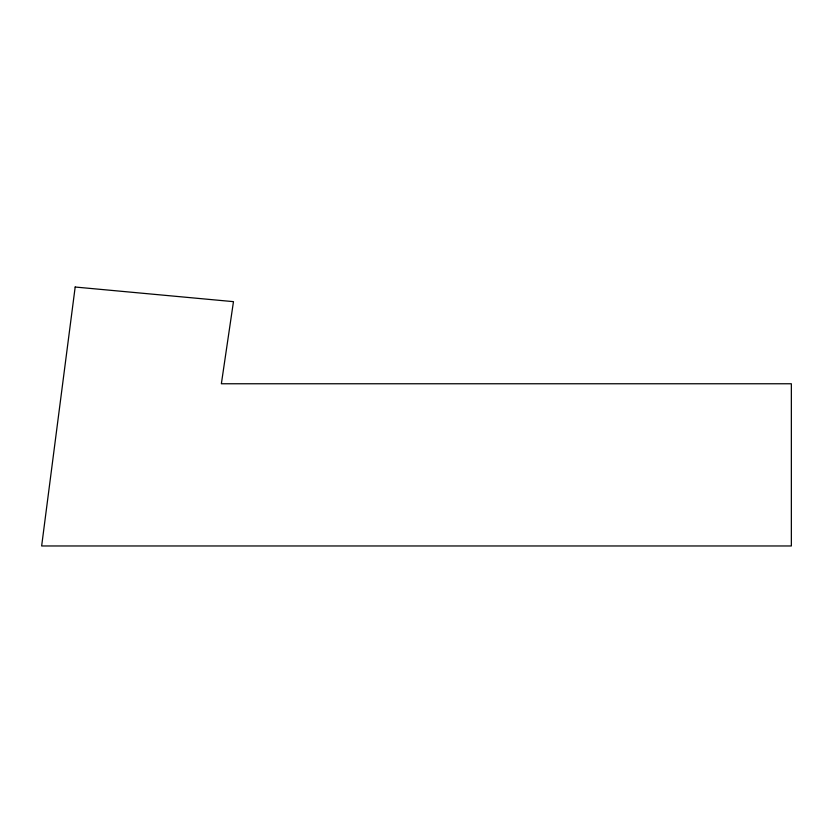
<?xml version="1.0" encoding="UTF-8"?>
<svg xmlns="http://www.w3.org/2000/svg" width="833" height="833" viewBox="0 0 833 833"><rect width="100%" height="100%" fill="white"/><g stroke="black" fill="none" stroke-linecap="round" stroke-linejoin="round"><path stroke-width="1.25" d="M75.178 287.031L41.65 545.969L791.35 545.969L791.35 383.763L221.37 383.763L233.469 301.65L75.178 287.031"/></g></svg>
